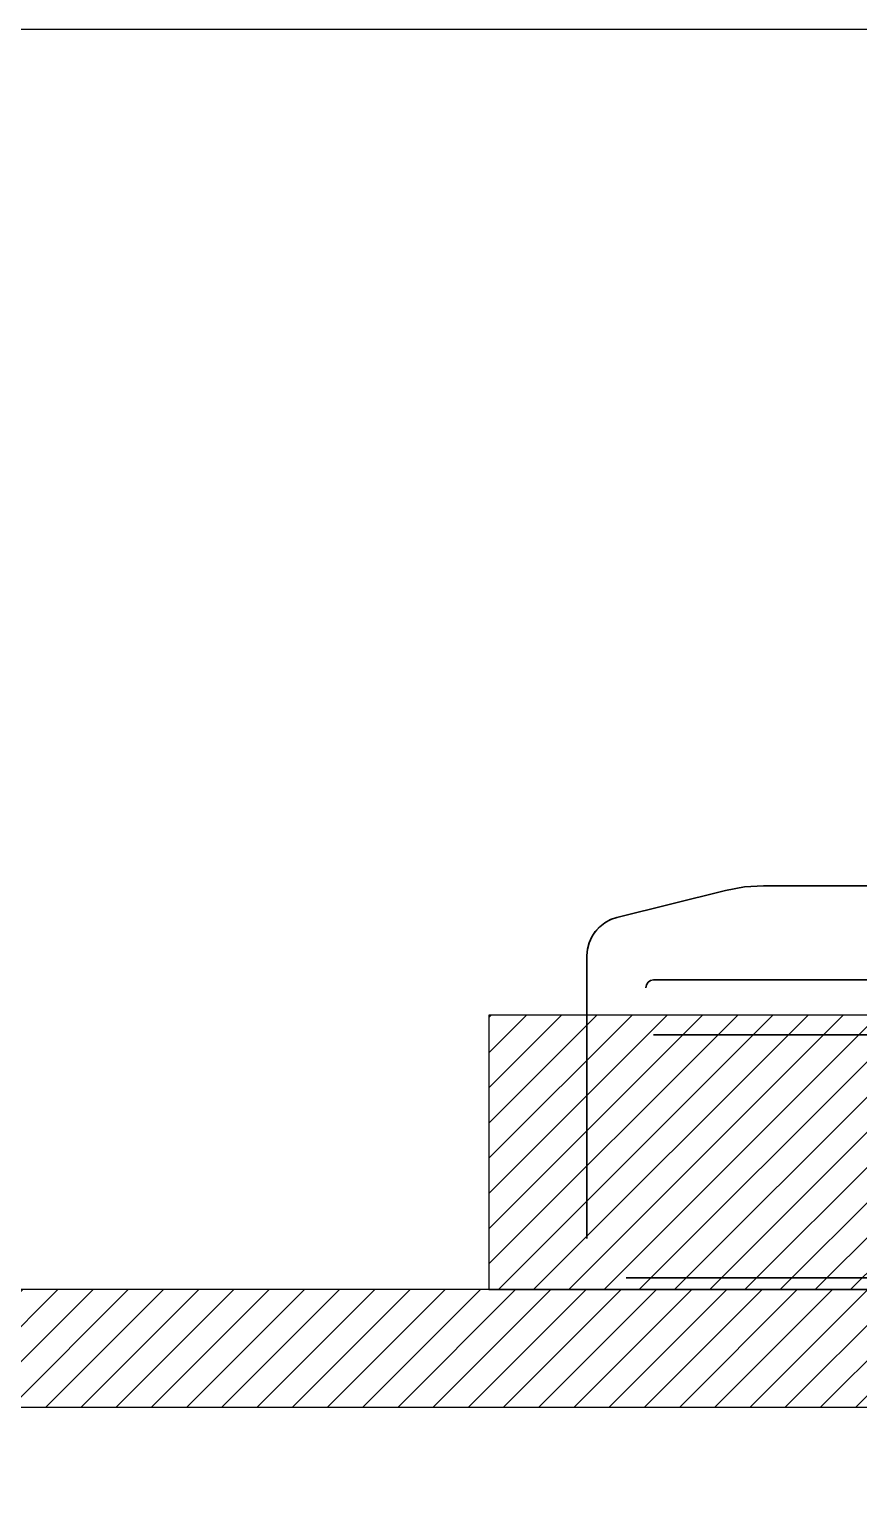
# Model space of a CAD drawing. Extents: x -442948 to -439736, y 420528 to 424220.
# Drawn here: x -441858.8 to -441753, y 423908.3 to 424094.4 of the extents above; entities that cross this region are included whole.
import ezdxf

# ---------------------------------------------------------------- set-up
doc = ezdxf.new("R2010")
doc.units = 0
doc.linetypes.add('DASHED2', pattern=[9.525, 6.35, -3.175])
doc.layers.add('GIZLI', color=8, linetype='DASHED2', lineweight=18)
doc.layers.add('GORUNEN', color=7, linetype='Continuous', lineweight=35)

# ---------------------------------------------------------------- blocks, each defined once
blk = doc.blocks.new('DEDEDED')
h = blk.add_hatch()
h.set_pattern_fill('ANSI31', color=4)
h.paths.add_polyline_path([(-441706.17, 420552.95), (-441756.17, 420552.95), (-441756.17, 420517.95), (-441706.17, 420517.95)])
for p, q in [((-441706.17, 420552.95), (-441756.17, 420552.95)), ((-441756.17, 420552.95), (-441756.17, 420517.95)), ((-441756.17, 420517.95), (-441706.17, 420517.95))]:
    blk.add_line(p, q)

msp = doc.modelspace()

# ---------------------------------------------------------------- hatches: boundary and pattern name
at = {"true_color": 0xf8f6b0}
h = msp.add_hatch(dxfattribs=at)
h.set_pattern_fill('ANSI31', color=51)
h.set_pattern_definition([(45, (-44.038, 3415.665), (-2.24506403, 2.24506403), [])])
h.paths.add_polyline_path([(-441900.21, 423933.62), (-441900.21, 423918.62), (-441480.2, 423918.62), (-441480.2, 423933.62)])

# ---------------------------------------------------------------- linework, layer by layer
at = {"color": 51, "true_color": 0xf8f6b0}
for p, q in [((-441480.2, 423933.62), (-441900.21, 423933.62)), ((-441900.21, 423918.62), (-441480.2, 423918.62))]:
    msp.add_line(p, q, dxfattribs=at)
msp.add_lwpolyline([(-442113.95, 424094.38), (-441356.04, 424094.38), (-441356.04, 420528.11), (-442113.95, 420528.11)], close=True)
at = {"layer": 'GIZLI', "color": 6}
for points in [[(-441783.92, 423981.06), (-441770.03, 423984.52)], [(-441765.2, 423985.12), (-441767.63, 423984.97), (-441770.03, 423984.52)], [(-441765.2, 423985.12), (-441615.22, 423985.12)], [(-441783.92, 423981.06), (-441785.15, 423980.57), (-441786.2, 423979.78), (-441787.02, 423978.74), (-441787.53, 423977.52), (-441787.71, 423976.21)], [(-441787.71, 423976.21), (-441787.71, 423940.12)], [(-441779.21, 423973.12), (-441779.71, 423972.98), (-441780.07, 423972.62), (-441780.21, 423972.12)], [(-441746.21, 423973.12), (-441779.21, 423973.12)], [(-441779.21, 423966.12), (-441746.21, 423966.12)], [(-441597.71, 423935.12), (-441782.71, 423935.12)]]:
    msp.add_lwpolyline(points, dxfattribs=at)
at = {"layer": 'GORUNEN', "color": 6}
for points in [[(-441783.92, 423981.06), (-441770.03, 423984.52)], [(-441765.2, 423985.12), (-441767.63, 423984.97), (-441770.03, 423984.52)], [(-441765.2, 423985.12), (-441615.22, 423985.12)], [(-441783.92, 423981.06), (-441784.7, 423980.8), (-441785.43, 423980.4), (-441786.08, 423979.9), (-441786.65, 423979.29), (-441787.1, 423978.6), (-441787.43, 423977.84), (-441787.64, 423977.03), (-441787.71, 423976.21)], [(-441787.71, 423940.12), (-441787.71, 423976.21)], [(-441779.21, 423973.12), (-441779.59, 423973.04), (-441779.91, 423972.82), (-441780.13, 423972.5), (-441780.21, 423972.12)], [(-441779.21, 423973.12), (-441746.21, 423973.12)], [(-441779.21, 423966.12), (-441748.68, 423966.12)], [(-441782.71, 423935.12), (-441748.17, 423935.12)]]:
    msp.add_lwpolyline(points, dxfattribs=at)

# ---------------------------------------------------------------- block references
msp.add_blockref('DEDEDED', (-44.04, 3415.66))

doc.saveas('drawing.dxf')
